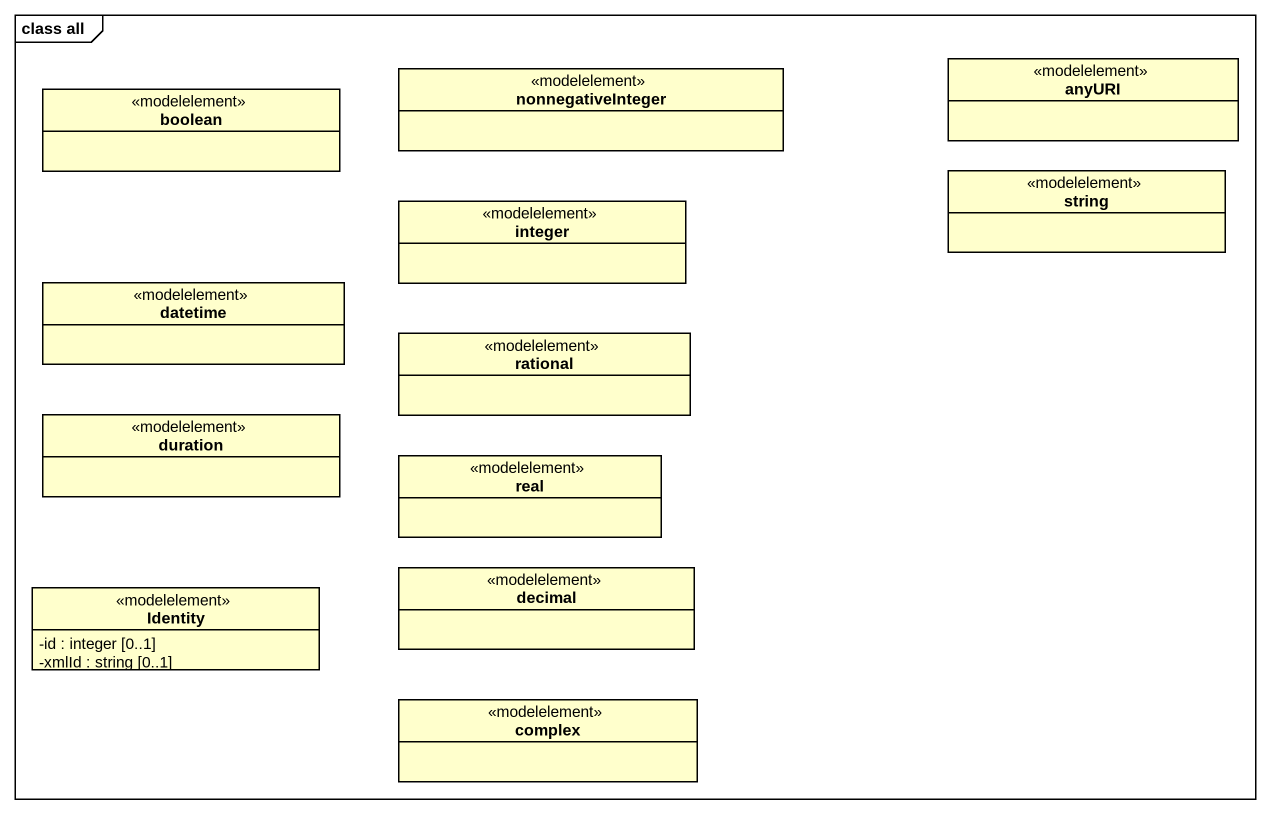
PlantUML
@startuml
mainframe class all
hide circle
hide empty members
skinparam classAttributeIconSize 0
class nonnegativeInteger <<modelelement>>
class anyURI <<modelelement>>
class boolean <<modelelement>>
class integer <<modelelement>>
class string <<modelelement>>
class datetime <<modelelement>>
class rational <<modelelement>>
class duration <<modelelement>>
class real <<modelelement>>
class Identity <<modelelement>> {
  -id : integer [0..1]
  -xmlId : string [0..1]
}
class decimal <<modelelement>>
class complex <<modelelement>>
@enduml
